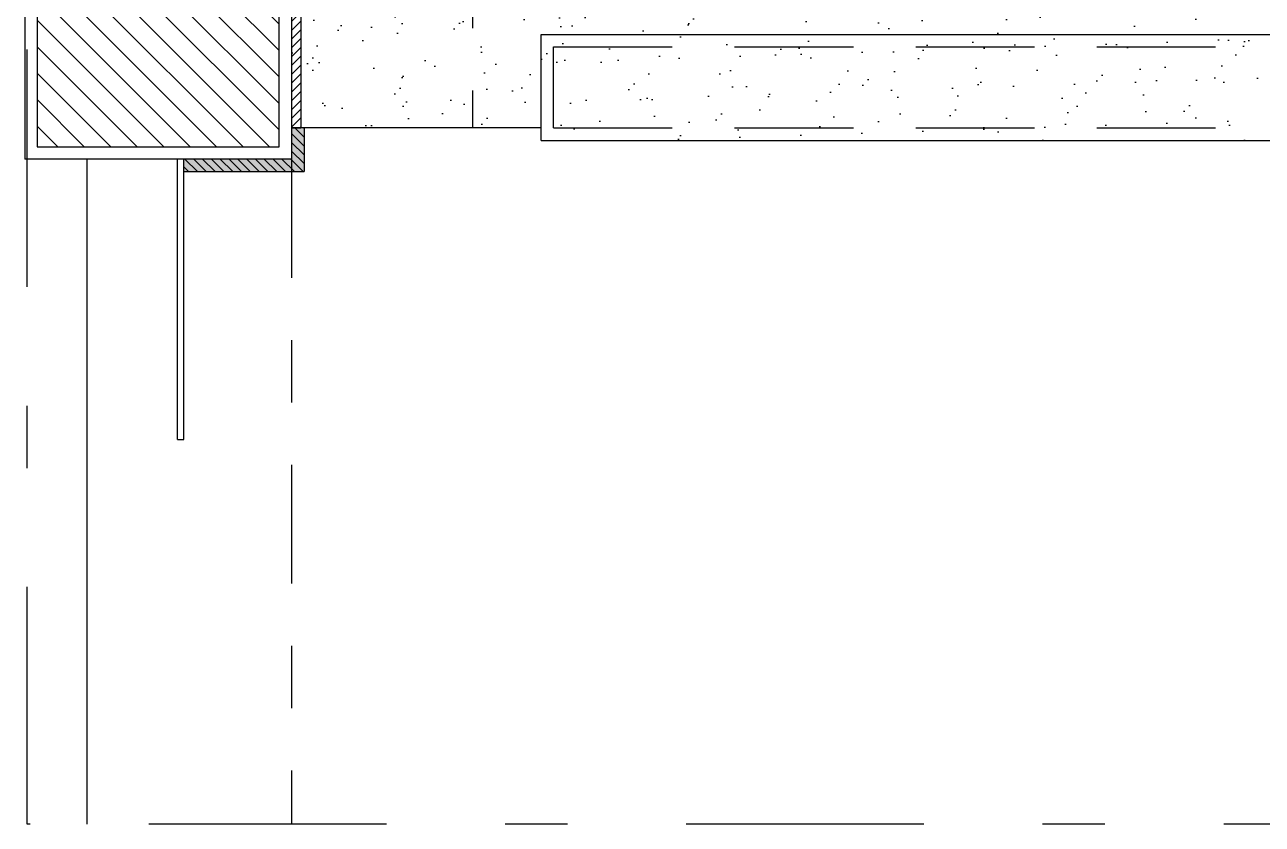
# Model space of a CAD drawing. Header units: millimetres. Extents: x 1999 to 2304, y 1614 to 1800.
# Drawn here: x 2280.531 to 2282.516, y 1631.416 to 1632.698 of the extents above; entities that cross this region are included whole.
import ezdxf

# ---------------------------------------------------------------- set-up
doc = ezdxf.new("R2010")
doc.units = ezdxf.units.MM
doc.header["$LTSCALE"] = 0.03
doc.linetypes.add('DASHDOT', pattern=[25.4, 12.7, -6.35, 0, -6.35])
doc.linetypes.add('HIDDEN', pattern=[9.525, 6.35, -3.175])
for name, color, linetype in [('BANCADAS', 5, 'Continuous'), ('Esquadrias', 3, 'Continuous'), ('Layout', 6, 'Continuous'), ('PL1', 1, 'Continuous'), ('PL250', 250, 'Continuous'), ('Projeção', 250, 'HIDDEN')]:
    doc.layers.add(name, color=color, linetype=linetype)

msp = doc.modelspace()

# ---------------------------------------------------------------- hatches: boundary and pattern name
at = {"layer": 'BANCADAS'}
h = msp.add_hatch(dxfattribs=at)
h.set_pattern_fill('AR-SAND', color=251, scale=0.002, angle=90)
h.set_pattern_definition([(127.5, (655.14981, 3670.915616), (-0.0978826475, -0.0032000626), [0, -0.077216, 0, -0.08636, 0, -0.08255]), (97.5, (655.14981, 3670.91562), (-0.14336502, 0.0899046566), [0, -0.041656, 0, -0.069596, 0, -0.02667]), (57.5, (655.14981, 3670.85313), (-0.000287437, 0.158198474), [0, -0.0254, 0, -0.09144, 0, -0.11938]), (47.5, (655.14981, 3670.85313), (-0.044585865, 0.1527112905), [0, -0.0127, 0, -0.059944, 0, -0.06858])])
h.paths.add_polyline_path([(2280.9592, 1632.5325), (2281.3592, 1632.5325), (2281.3592, 1632.5125), (2283.3792, 1632.5125), (2283.3792, 1632.6825), (2283.3592, 1632.6825), (2283.3592, 1633.1325), (2281.3592, 1633.1325), (2281.3592, 1634.4325), (2280.9592, 1634.4325)])
h = msp.add_hatch(color=9, dxfattribs=at)
h.dxf.hatch_style = 1
h.paths.add_polyline_path([(2280.979, 1632.4625), (2280.9592, 1632.4825), (2280.7862, 1632.4825), (2280.7862, 1632.4625)])
h.paths.add_polyline_path([(2280.9792, 1632.4625), (2280.9792, 1632.5325), (2280.9592, 1632.5325), (2280.9592, 1632.4825)])
h = msp.add_hatch(dxfattribs=at)
h.set_pattern_fill('_USER', color=6, scale=0.01, angle=-45, pattern_type=0)
h.set_pattern_definition([(315, (655.149813, 3670.915616), (0.00707106781, 0.00707106781), [])])
h.paths.add_polyline_path([(2280.9592, 1632.5325), (2280.9792, 1632.5325), (2280.9792, 1632.4625), (2280.7862, 1632.4625), (2280.7862, 1632.4825), (2280.9592, 1632.4825)])
at = {"layer": 'Layout'}
h = msp.add_hatch(dxfattribs=at)
h.set_pattern_fill('_USER', color=252, scale=0.01, angle=45, pattern_type=0)
h.set_pattern_definition([(45, (689.36495, 3646.080827), (-0.00707106781, 0.00707106781), [])])
h.paths.add_polyline_path([(2280.9592, 1632.5325), (2280.9742, 1632.5325), (2280.9742, 1634.3445), (2280.9592, 1634.3445)])
at = {"layer": 'PL1'}
h = msp.add_hatch(dxfattribs=at)
h.set_pattern_fill('_USER', color=251, scale=0.03, angle=-45, pattern_type=0)
h.set_pattern_definition([(315, (655.149813, 3670.915616), (0.02121320344, 0.02121320344), [])])
h.paths.add_polyline_path([(2280.9392, 1632.5025), (2280.9392, 1634.4525), (2283.4392, 1634.4525), (2283.4392, 1634.5895), (2280.9112, 1634.5895), (2280.9112, 1634.723), (2280.5512, 1634.723), (2280.5512, 1632.5025)])

# ---------------------------------------------------------------- linework, layer by layer
at = {"color": 5, "linetype": 'DASHDOT'}
msp.add_lwpolyline([(2284.5592, 1634.9012), (2284.5592, 1631.4155), (2280.5351, 1631.4155), (2280.5351, 1634.9012)], close=True, dxfattribs=at)
at = {"layer": 'BANCADAS'}
for p, q in [((2281.3592, 1632.6825), (2283.3792, 1632.6825)), ((2281.3592, 1632.5125), (2281.3592, 1632.6825)), ((2281.3592, 1632.5125), (2283.3792, 1632.5125))]:
    msp.add_line(p, q, dxfattribs=at)
at = {"layer": 'BANCADAS', "color": 3}
for p, q in [((2280.9792, 1632.5325), (2280.9592, 1632.5325)), ((2280.9792, 1632.5325), (2280.9792, 1632.4625)), ((2280.7862, 1632.4625), (2280.7862, 1632.4825)), ((2280.7862, 1632.4625), (2280.9792, 1632.4625))]:
    msp.add_line(p, q, dxfattribs=at)
at = {"layer": 'Esquadrias'}
for p, q in [((2280.7762, 1632.0325), (2280.7762, 1632.4825)), ((2280.7862, 1632.0325), (2280.7862, 1632.4825)), ((2280.7762, 1632.0325), (2280.7862, 1632.0325))]:
    msp.add_line(p, q, dxfattribs=at)
at = {"layer": 'Layout', "color": 3}
for p, q in [((2280.9592, 1634.3475), (2280.9592, 1632.5325)), ((2280.9742, 1634.3446), (2280.9742, 1632.5325)), ((2280.9592, 1632.5325), (2280.9742, 1632.5325))]:
    msp.add_line(p, q, dxfattribs=at)
at = {"layer": 'Layout', "linetype": 'HIDDEN'}
msp.add_line((2281.2492, 1634.3355), (2281.2492, 1632.5325), dxfattribs=at)
at = {"layer": 'Layout'}
msp.add_line((2281.3592, 1632.5325), (2280.9792, 1632.5325), dxfattribs=at)
at = {"layer": 'PL1'}
for p, q in [((2280.5312, 1634.743), (2280.5312, 1632.4825)), ((2280.9592, 1634.4325), (2280.9592, 1632.4825)), ((2280.9592, 1632.4825), (2280.5312, 1632.4825)), ((2280.9592, 1632.4825), (2280.5312, 1632.4825))]:
    msp.add_line(p, q, dxfattribs=at)
at = {"layer": 'PL1', "color": 6}
msp.add_lwpolyline([(2280.9392, 1632.5025), (2280.9392, 1634.4525), (2283.4392, 1634.4525), (2283.4392, 1634.5895), (2280.9112, 1634.5895), (2280.9112, 1634.723), (2280.5512, 1634.723), (2280.5512, 1632.5025)], close=True, dxfattribs=at)
at = {"layer": 'PL250'}
msp.add_line((2280.6312, 1631.4155), (2280.6312, 1632.4825), dxfattribs=at)
at = {"layer": 'Projeção'}
for p, q in [((2281.3792, 1632.6625), (2283.3592, 1632.6625)), ((2281.3792, 1632.5325), (2281.3792, 1632.6625)), ((2281.3792, 1632.5325), (2283.3592, 1632.5325))]:
    msp.add_line(p, q, dxfattribs=at)
at = {"layer": 'Projeção', "linetype": 'DASHDOT', "ltscale": 0.5}
msp.add_line((2280.9592, 1632.4825), (2280.9592, 1631.4155), dxfattribs=at)

doc.saveas('drawing.dxf')
